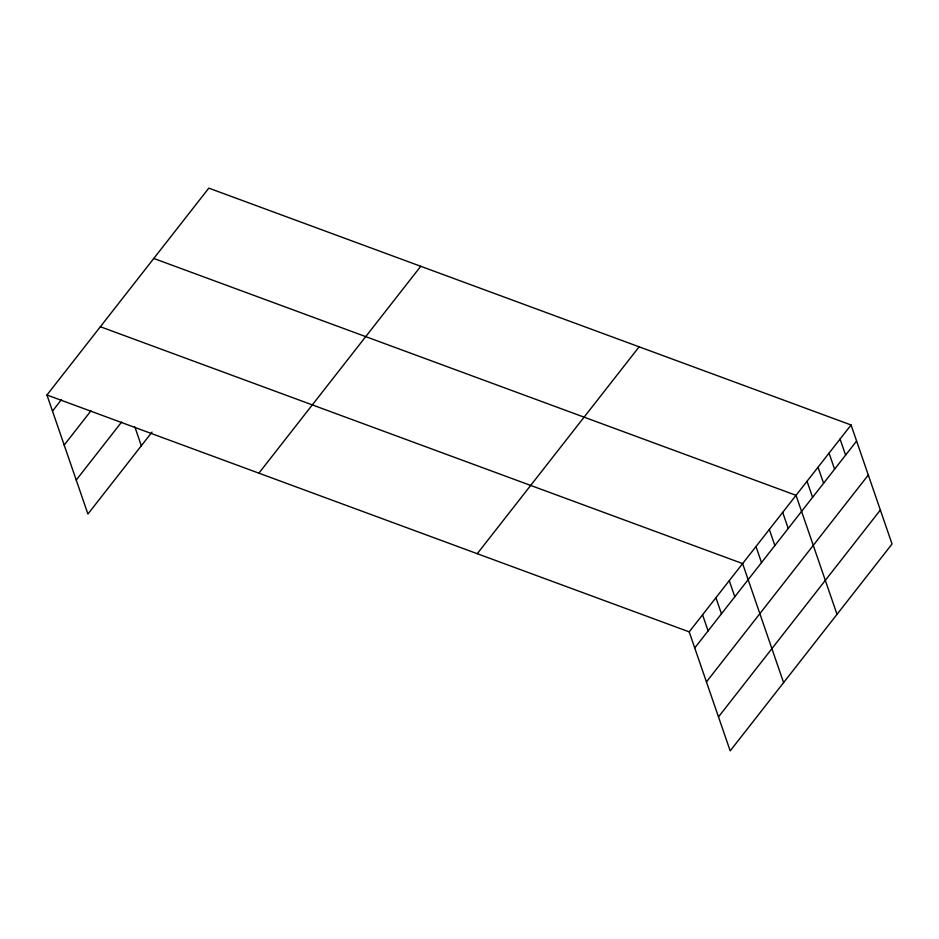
<?xml version="1.0" encoding="UTF-8"?>
<svg xmlns="http://www.w3.org/2000/svg" width="939" height="939" viewBox="0 0 939 939"><rect width="100%" height="100%" fill="white"/><g stroke="black" fill="none" stroke-linecap="round" stroke-linejoin="round"><path stroke-width="1.41" d="M46.95 395.002L208.81 188.129L851.074 424.98L892.05 543.998L730.19 750.871L689.203 631.865L46.95 395.002L87.926 514.02L152.024 432.093M52.49 411.094L61.387 399.709M64.181 445.063L90.895 410.918M76.235 480.052L121.636 422.022M258.894 473.162L420.754 266.289M477.258 553.693L639.13 346.82M689.203 631.865L851.074 424.98M694.743 647.945L856.603 441.06M706.445 681.914L868.305 475.028M718.488 716.903L880.359 510.03M153.785 258.46L796.037 495.323L837.013 614.329M100.367 326.737L742.62 563.588L783.596 682.606M840.065 439.041L845.605 455.133M829.055 453.114L834.595 469.195M818.045 467.188L823.585 483.268M807.047 481.249L812.575 497.33M782.68 512.389L788.22 528.469M769.334 529.455L774.863 545.536M755.977 546.521L761.517 562.602M729.263 580.654L734.803 596.735M715.917 597.72L721.457 613.813M702.56 614.787L708.1 630.879M134.852 426.881L141.343 445.755"/></g></svg>
